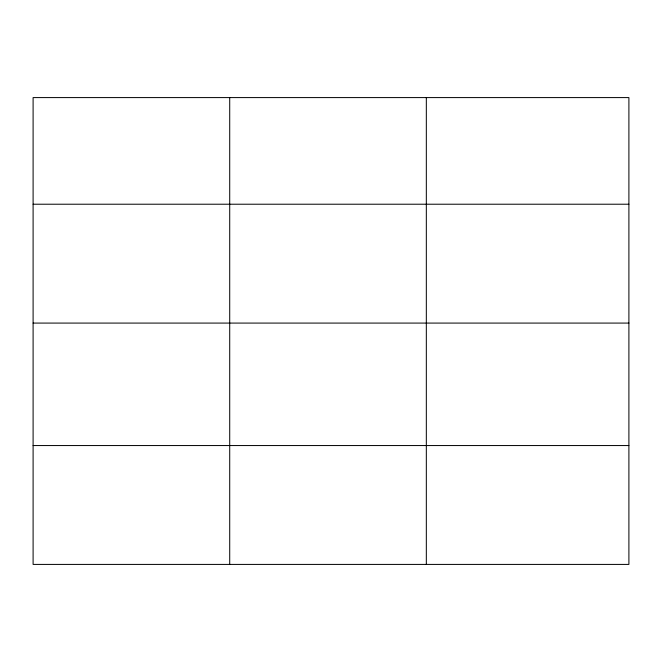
<?xml version="1.0" encoding="UTF-8"?>
<svg xmlns="http://www.w3.org/2000/svg" width="662" height="662" viewBox="0 0 662 662"><rect width="100%" height="100%" fill="white"/><g stroke="black" fill="none" stroke-linecap="round" stroke-linejoin="round"><path stroke-width="0.99" d="M628.9 323.081L628.9 97.587L33.1 97.587L33.1 564.413L628.9 564.413L628.9 323.081L33.1 323.081M33.1 204.219L628.9 204.219M33.1 445.551L628.9 445.551M426.328 97.587L426.328 564.413M229.714 97.587L229.714 564.413"/></g></svg>
